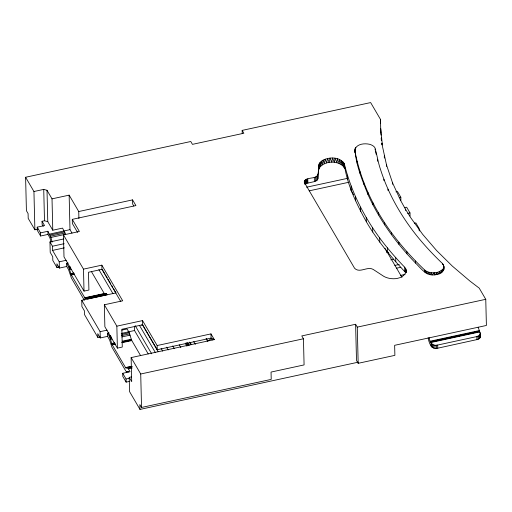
<?xml version="1.0" encoding="UTF-8"?>
<svg xmlns="http://www.w3.org/2000/svg" width="512" height="512" viewBox="0 0 512 512"><rect width="100%" height="100%" fill="white"/><g stroke="black" fill="none" stroke-linecap="round" stroke-linejoin="round"><path stroke-width="0.77" d="M354.918 152.762L354.944 149.03C357.408 143.77 364.499 143.162 369.549 144.282C371.565 144.864 373.549 145.805 374.816 147.533C377.043 154.643 377.978 162.163 380.442 169.235C388.237 193.92 401.37 216.678 417.581 236.781C425.267 246.189 433.581 255.059 442.374 263.437C444.09 264.941 443.987 267.29 443.872 269.363C442.656 273.299 438.042 274.611 434.349 274.899C425.965 275.994 420.806 268.154 415.571 263.085C396.154 243.046 379.488 220.122 368.019 194.605C362.189 180.019 355.808 164.851 354.944 149.03M304.614 183.578L304.64 180.634C307.725 177.325 313.133 178.829 316.73 176.346C320.237 172.186 316.333 164.653 321.414 161.178C328.038 156.621 340.518 156.269 344.48 164.358C350.97 190.995 363.507 215.891 379.674 237.952C387.328 248.25 395.712 257.984 404.653 267.187C405.715 268.333 406.4 269.824 406.298 271.405C403.194 279.962 390.605 280.275 383.686 276.288L373.235 269.446C367.373 265.946 359.738 273.632 354.598 268.275L304.55 182.739L304.64 180.634L305.101 184.384L306.797 183.334L314.394 181.6L316.832 180.531L317.882 178.861L319.187 163.891L319.52 167.622L319.091 168.576L318.778 165.35L318.88 169.536M443.853 267.987L443.891 266.362L443.36 270.714L442.758 269.382L443.648 267.91L443.872 269.363L443.456 264.838L443.392 266.08M305.101 184.384L305.222 179.994L305.85 183.802L306.048 179.45L306.797 183.334L306.867 179.085L307.878 183.014L307.776 178.829M344.48 164.358L344.582 168.538L343.955 167.04L344.237 163.603C346.854 184.301 356.384 203.629 366.349 221.754C377.171 240.403 391.034 257.043 405.754 272.698L405.651 268.512M355.546 149.421L355.763 147.456M428.134 337.741C428.941 342.592 431.2 350.15 437.76 348.186L478.125 339.334L480.32 337.363L480.333 333.434L478.15 327.2M480.32 337.363L480.333 333.434M424.787 272.166L424.736 270.074L426.157 273.171L426.496 271.309L427.898 273.99L428.768 272.224L429.907 274.579L431.386 272.736L432.09 274.886L434.157 272.813L436.89 272.454L439.046 273.933L439.264 271.738L440.87 273.05L441.261 270.688L442.336 271.962L442.758 269.382L439.264 271.738L436.89 272.454L435.661 274.771L434.157 272.813C430.842 272.896 427.328 272.275 424.736 270.074C412.608 258.541 401.37 246.074 391.424 232.602C373.651 208.288 360.371 180.397 354.867 150.669L354.944 151.418M374.995 149.862L375.437 149.037M429.203 337.792C429.325 342.246 432.909 346.56 437.683 345.043L476.838 336.57L479.059 335.661L480.243 334.227M211.859 338.33L207.571 341.069L206.086 338.534M109.037 332.883L107.533 333.21L107.61 336.346L109.645 340.013L111.827 347.04L125.638 370.765L126.522 371.789L127.962 371.558L128.467 371.987M68.166 263.027L66.656 263.354L68.787 267.123L71.155 274.598L85.037 298.182L86.63 297.971L87.514 298.995L107.091 294.758L106.208 293.734L104.768 293.965L104.262 293.536L91.309 271.392M37.888 229.139L34.88 229.792L28.205 218.387L28.083 213.574L26.419 210.72L25.6 177.261L190.778 141.51L192.448 144.358L243.834 133.242L242.17 130.387L370.643 102.579L380.518 119.456L380.621 123.642M25.6 177.261L33.939 191.514L43.731 189.395L47.014 190.291L52.019 198.848L52.781 230.221L62.573 228.102L65.555 234.272L50.874 237.453L47.891 231.277L40.55 232.864L37.21 227.162L44.55 225.574L42.048 221.299L44.499 220.768L47.776 221.664L52.781 230.221M52.019 198.848L69.146 195.142L78.739 211.533L78.912 218.515M78.739 211.533L132.57 199.885L135.91 205.587L72.282 219.36L72.384 223.539L77.504 232.294M37.21 227.162L37.286 230.304L40.627 236.006L47.968 234.413L49.818 237.632L51.136 242.016M49.555 234.131L69.99 229.651L71.987 233.062M50.022 235.046L64.704 231.866M50.464 236.173L65.152 232.992M120.794 301.555L101.939 269.344L88.48 272.256L88.915 290.048L84.019 291.104L64 256.89L63.462 234.918L79.373 231.475L72.282 219.36M59.296 267.066L56.986 267.571L52.813 260.442L52.723 256.678L50.214 252.397L49.965 241.939L63.872 238.931M306.586 187.2L347.181 178.419M49.965 241.939L52.467 246.221L64.109 243.699M309.178 190.848L348.909 182.246M52.467 246.221L52.57 250.4L64.275 247.866M52.57 250.4L59.238 261.805L66.246 260.288M395.949 191.853L397.478 191.526L400.819 197.229L400.896 200.365M56.986 267.571L56.89 263.802L59.392 268.083L66.733 266.49L68.589 269.709L71.418 278.099L84.371 300.237M68.787 267.123L70.298 266.797M69.235 268.25L70.739 267.923M399.29 197.555L400.819 197.229M69.645 269.53L71.149 269.203M63.462 234.918L83.488 269.133L101.837 265.158L122.694 300.8L104.339 304.774L104.877 326.746L117.389 348.128L122.285 347.066L121.85 329.28L142.65 324.781L157.248 349.728L211.085 338.074L214.323 339.597L131.123 357.6L131.712 381.651L129.21 377.376L131.539 376.87M70.81 273.632L73.824 272.979M70.976 274.144L73.984 273.491M71.155 274.598L74.163 273.946M71.341 274.963L74.349 274.31M404.365 207.699L406.656 207.206L409.99 212.909L410.067 216.045M407.699 213.402L409.99 212.909M414.304 223.219L415.834 222.886L419.168 228.589L419.226 230.944M84.685 297.773L104.262 293.536M84.87 298.035L104.448 293.798M85.037 298.182L105.83 293.677M86.63 297.971L106.208 293.734M87.059 298.336L106.637 294.099M100.166 336.922L97.856 337.427L84.512 314.618L84.416 310.848L81.914 306.573L81.76 300.301L116.026 292.883L113.613 288.762M386.483 252.704L388.685 252.224M390.778 259.859L393.715 259.226M394.848 265.408L399.251 264.454M104.339 304.774L116.851 326.157L142.547 320.595L157.146 345.542L157.248 349.728M81.76 300.301L100.115 331.661L107.123 330.144M396.39 268.224L400.8 267.27M121.837 330.112L127.11 328.973L129.242 332.736L131.603 340.211L140.429 355.341M97.856 337.427L97.766 333.658L100.269 337.939L107.61 336.346M127.923 331.955L134.528 330.522L148.205 353.894M107.533 333.21L109.203 336.064L110.707 335.738M121.248 333.453L128.781 331.827M109.203 336.064L109.664 336.979L111.168 336.653M121.715 334.368L129.242 332.736M109.664 336.979L110.112 338.106L111.616 337.779M121.408 335.661L129.69 333.862M400.685 275.386L405.094 274.432M110.112 338.106L110.522 339.386L112.026 339.059M121.811 336.941L130.099 335.149M110.522 339.386L111.686 343.488L114.701 342.835M122.227 341.203L131.264 339.251M111.686 343.488L111.853 344L114.861 343.347M122.394 341.722L131.424 339.763M111.853 344L112.026 344.454L115.04 343.802M121.818 342.336L131.603 340.211M112.026 344.454L112.211 344.819L115.226 344.166M122.003 342.701L131.789 340.582M157.146 345.542L210.982 333.894L214.323 339.597M112.211 344.819L125.562 367.629L131.584 366.323M125.562 367.629L131.77 366.586M125.741 367.891L132.09 366.758M125.914 368.038L132.019 366.848M127.507 367.827L127.93 368.192L131.699 367.379M127.93 368.192L128.39 368.851L132.154 368.038M126.522 371.789L128.026 371.462M126.899 371.846L128.403 371.52M129.798 381.338L126.131 382.131L122.79 376.429L122.714 373.293L130.054 371.706L128.39 368.851M380.954 135.091L380.678 128.621L382.566 146.88L386.534 164.992L392.563 182.88L400.621 200.454L405.402 209.094L410.675 217.638L422.682 234.355L436.589 250.534L452.326 266.099L469.83 280.979L479.219 288.141L485.76 299.315L486.4 325.459L394.637 345.318L394.886 355.36L358.17 363.309L357.286 327.123L355.616 324.275L301.779 335.923L303.45 338.778L304.083 364.922L271.046 372.07L271.226 379.392L141.536 407.462L139.866 404.608L139.987 409.421L358.086 362.214M131.123 357.6L140.717 373.997L303.45 338.778M357.286 327.123L485.76 299.315M122.714 373.293L126.054 378.995L128.986 378.362M430.176 341.21L479.123 330.618M430.342 341.728L479.283 331.13M430.522 342.176L479.462 331.584M430.701 342.541L479.648 331.949M141.587 324.96L142.893 325.587L158.176 351.712M343.955 167.04C338.067 160.237 325.075 160.512 319.52 167.622L320.083 162.477L320.627 166.163L321.414 161.178L322.214 164.851L323.155 160.045L324.224 163.763L325.235 159.142L326.566 162.938L327.558 158.49L329.12 162.413L330.022 158.112L331.757 162.208L332.525 158.035L334.381 162.342L334.989 158.246L336.896 162.771L337.331 158.72L339.213 163.475L339.475 159.443L341.216 164.448L341.325 160.397L342.822 165.658L342.81 161.555L343.955 167.04L343.859 162.874M187.539 342.63L189.338 345.235M186.656 342.688L188.403 345.357M185.939 342.995L187.616 345.702M212.198 339.974L211.085 338.074L210.982 333.894M350.758 189.875L353.581 194.701M385.03 248.448L401.965 277.389M358.17 363.309L356.499 360.454L355.616 324.275M133.786 205.965L132.672 204.064L132.57 199.885M206.278 338.477L207.763 341.011M193.741 341.6L195.36 344.358M190.112 342.419L191.322 344.493M189.331 342.08L190.944 344.838M185.286 343.43L186.893 346.182M179.245 344.826L180.851 347.578M172.736 345.926L174.342 348.672M166.566 347.174L168.173 349.926M161.165 348.429L162.771 351.181M139.514 325.459L155.2 352.269M102.349 269.51L105.165 274.323M105.971 275.699L107.174 277.76M107.981 279.136L110.797 283.949M111.597 285.325L112.806 287.386M135.181 325.619L151.667 353.805M98.88 269.6L112.96 293.658M43.2 226.272L42.125 224.435L42.048 221.299M139.987 409.421L129.555 391.597L129.21 377.376M480.41 336.57L480.064 332.659M52.205 242.067L50.874 237.453M442.374 263.437L442.771 264.742M375.488 151.13L376.16 154.246M381.67 143.469L381.869 144.986M434.157 272.813L434.349 274.899M381.184 138.138L381.357 140.422M304.499 183.565L304.333 181.338L304.352 182.81M479.808 334.989L479.885 338.125M479.059 335.661L479.136 338.797M478.048 336.198L478.125 339.334M476.838 336.57L476.915 339.706M436.89 272.454L436.941 274.547M437.683 345.043L437.76 348.186M436.358 345.222L436.435 348.358M435.014 345.19L435.091 348.333M433.734 344.96L433.811 348.096M432.608 344.538L432.685 347.674M431.718 343.955L431.795 347.091M431.123 343.251L431.2 346.394M415.52 260.998L415.571 263.085M406.886 251.718L406.938 253.811M405.402 209.094L405.434 210.49M406.202 269.939L406.272 272.73M404.653 267.187L404.755 271.373M398.854 242.246L398.906 244.339M395.693 257.638L395.795 261.824M392.563 182.88L392.595 184.275M391.424 232.602L391.475 234.694M387.987 189.126L388.019 190.522M386.534 164.992L386.573 166.387M387.366 247.891L387.469 252.07M384.294 155.962L384.346 158.054M383.904 179.226L383.936 180.621M384.614 222.79L384.666 224.883M382.022 143.066L382.061 144.467M381.363 137.766L381.434 140.55M379.674 237.952L379.776 242.138M377.619 159.168L377.67 161.261M378.432 212.832L378.483 214.925M372.877 202.733L372.928 204.826M372.627 227.84L372.73 232.026M367.968 192.512L368.019 194.605M366.246 217.574L366.349 221.754M363.706 182.182L363.757 184.275M360.102 171.75L360.154 173.843M360.525 207.155L360.627 211.341M357.152 161.242L357.203 163.334M355.482 196.614L355.584 200.8M351.123 185.958L351.226 190.138M347.456 175.2L347.558 179.379M317.779 174.675L317.882 178.861M317.466 175.552L317.568 179.738M316.73 176.346L316.832 180.531M315.642 176.986L315.738 181.171M314.291 177.421L314.394 181.6M242.17 130.387L242.246 133.536M142.547 320.595L142.65 324.781M140.717 373.997L141.536 407.462M134.432 326.598L134.528 330.522M126.054 378.995L126.131 382.131M116.851 326.157L117.389 348.128M101.837 265.158L101.939 269.344M100.115 331.661L100.269 337.939M83.488 269.133L84.019 291.104M69.146 195.142L69.99 229.651M66.656 263.354L66.733 266.49M59.238 261.805L59.392 268.083M47.014 190.291L47.776 221.664M47.891 231.277L47.968 234.413M43.731 189.395L44.499 220.768M40.55 232.864L40.627 236.006M33.939 191.514L34.88 229.792M380.518 119.456L380.781 132.806"/></g></svg>
